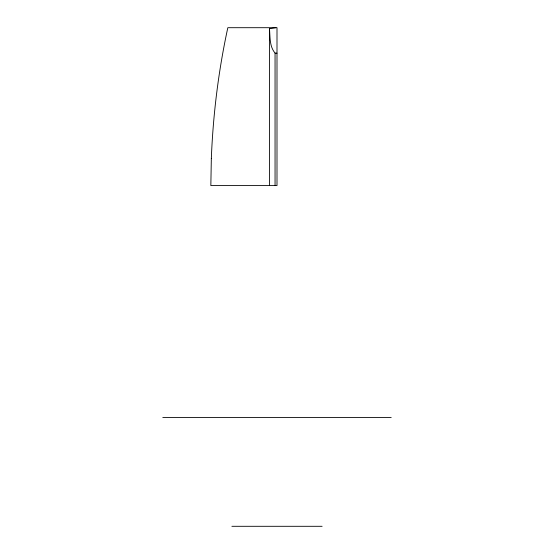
<?xml version="1.0" encoding="UTF-8"?>
<svg xmlns="http://www.w3.org/2000/svg" width="554" height="554" viewBox="0 0 554 554"><rect width="100%" height="100%" fill="white"/><g stroke="black" fill="none" stroke-linecap="round" stroke-linejoin="round"><path stroke-width="0.83" d="M269.507 185.59L269.479 28.676L275.892 27.7M162.793 417.557L391.207 417.557M231.891 526.3L322.109 526.3M269.479 28.676C270.172 36.917 269.396 46.46 275.054 53.08L277 53.177M275.054 53.08L275.054 185.59M211.33 158.562L210.839 185.59L277 185.59L277 27.7L227.826 27.7C218.477 70.725 213.061 114.574 211.33 158.562"/></g></svg>
